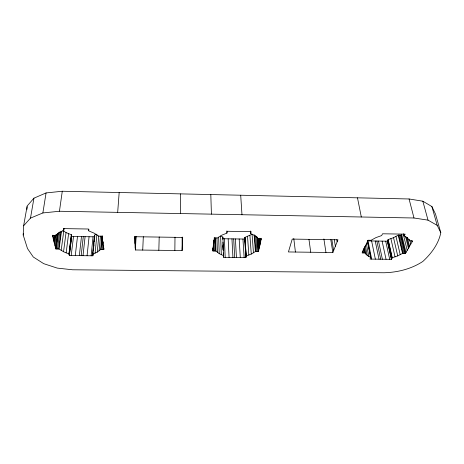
<?xml version="1.0" encoding="UTF-8"?>
<svg xmlns="http://www.w3.org/2000/svg" width="464" height="464" viewBox="0 0 464 464"><rect width="100%" height="100%" fill="white"/><g stroke="black" fill="none" stroke-linecap="round" stroke-linejoin="round"><path stroke-width="0.7" d="M182.114 250.583L182.694 237.435L134.502 236.71L135.372 249.98L182.114 250.583L182.143 237.29M182.398 244.11L182.416 237.058M182.601 239.54L182.607 237.417M180.467 213.556L180.548 193.882M174.858 250.49L174.992 237.185M158.833 250.282L159.204 236.947M23.2 235.033L23.612 225.806L27.161 205.993L33.942 198.169L46.069 192.931L62.28 191.243L409.068 198.975L422.837 201.202L431.891 206.55L435.499 214.066L440.8 232.713C438.526 244.105 431.189 253.762 422.791 261.493C411.266 269.01 397.694 272.403 384.03 272.757L72.523 269.781L57.205 268.088L43.697 263.662L33.286 256.998L27.504 248.588L23.2 235.033L23.449 233.63M142.721 250.073L143.324 236.704M26.993 209.357L27.127 206.666M134.641 238.838L134.757 236.698M134.943 243.443L135.326 236.35M135.239 247.956L135.842 236.663M135.372 249.98L136.085 236.599M117.676 212.361L119.173 192.514M103.35 246.309L103.478 244.888M103.31 249.568L103.681 245.323M62.715 230.504L66.05 232.574L71.34 234.732L68.962 253.831L69.339 255.525L92.957 255.809L92.678 254.115L97.243 252.149L100.624 249.533L103.808 249.574L103.93 248.159M102.213 249.551L102.909 241.767M103.031 244.035L103.223 241.901M100.624 249.533L101.848 236.083M102.092 237.29L102.225 235.857M101.117 249.539L102.335 236.089M99.099 250.914L100.468 236.072M97.243 252.149L98.78 235.909M95.097 253.222L96.866 234.883M92.678 254.115L94.563 235.086L96.935 234.181M92.719 254.382L94.604 235.358M92.817 254.962L93.026 252.851M93.235 250.74L93.513 247.921M93.722 245.81L93.931 243.699M94.14 241.587L94.418 238.769M92.916 255.542L93.055 254.139M93.815 246.396L93.954 244.992M94.302 241.471L94.441 240.068M91.118 255.786L93.032 236.791M87.07 255.739L89.065 236.733M88.746 230.625L88.891 229.228M83.01 255.687L85.092 236.675M81.165 255.67L83.282 236.646M79.321 255.647L81.478 236.617M212.883 250.978L214.403 237.916L217.564 237.962L221.693 235.213L226.919 233.114L227.186 231.269L251.012 231.652L250.653 233.496L255.09 235.735L258.216 238.571L261.342 238.624L258.442 251.563L255.409 251.529L251.268 254.069L246.216 255.977L245.891 257.619L223.439 257.352L223.677 255.705L219.252 253.669L215.951 251.018L212.883 250.978L212.79 248.083M75.261 255.6L77.5 236.559M71.189 255.548L73.515 236.501M69.02 254.098L71.398 235.004M69.148 254.678L71.526 235.608M69.281 255.264L71.647 236.205M69.339 255.525L71.705 236.472L71.34 234.732M68.962 253.831L66.149 252.868L68.597 233.74M66.149 252.868L63.545 251.732L66.05 232.574M63.545 251.732L59.079 248.994L55.837 248.953L52.444 235.474L55.79 235.521L59.067 232.684L63.754 230.521L64.032 228.421M61.173 250.432L63.742 231.24M63.684 230.225L63.875 228.822M58.568 248.988L61.004 231.182M59.079 248.994L61.503 231.188M221.334 254.771L220.586 236.083L222.882 237.046L222.65 238.728L244.656 239.059L244.969 237.382L252.068 234.216L253.466 252.868M57.455 248.977L59.815 231.878M55.581 247.933L57.582 233.659M55.837 248.953L58.029 233.276M56.341 248.959L58.626 232.574M54.433 243.368L55.657 234.761M23.612 225.806L30.491 218.115L42.868 212.947L59.45 211.253L62.28 191.243M55.007 245.659L56.625 234.216M53.314 238.919L53.812 235.445M53.899 241.257L54.694 235.712M54.166 242.312L55.152 235.387M52.716 236.553L52.919 235.161M42.868 212.947L46.069 192.931M30.491 218.115L33.942 198.169M332.856 252.526L337.96 239.778L292.221 239.088L288.428 251.952L332.856 252.526L330.797 239.743M367.407 240.648L370.794 257.491L369.999 259.092L391.367 259.341L392.242 257.752L388.165 239.563L393.53 237.672L398.24 235.155L401.07 235.202L401.592 234.227L405.988 252.503M391.367 259.341L387.324 241.193L388.165 239.563M392.242 257.752L397.729 255.89L402.555 253.425L405.437 253.46L412.635 240.903L409.666 240.857L407.653 238.102L404.173 235.938L405.147 234.152L382.539 233.786L381.652 235.579L375.95 237.609L371.061 240.277L368.056 240.23L362.106 252.903L365.023 252.938L367.268 255.513L370.794 257.491M71.705 236.472L94.83 236.82L94.563 235.086M387.324 241.193L368.004 240.903L371.676 259.109M59.45 211.253L413.987 217.999L428.023 220.145L437.204 225.365L440.8 232.713M431.891 206.55L437.204 225.365M422.837 201.202L428.023 220.145M409.068 198.975L413.987 217.999M411.713 240.538L412.055 241.906M409.782 240.004L410.797 244.11M409.329 239.482L409.666 240.857M407.369 237.417L409.55 246.285M406.481 237.052L408.987 247.271M405.6 236.681L408.424 248.252M403.987 234.274L404.324 235.66M403.668 233.862L404.173 235.938M403.257 234.1L407.201 250.386M401.07 235.202L405.437 253.46M400.623 235.196L404.991 253.454M399.655 235.178L403.999 253.443M398.68 235.167L403.007 253.431M398.24 235.155L402.555 253.425M395.983 236.489L400.241 254.724M393.53 237.672L397.729 255.89M390.914 238.705L395.05 256.905M388.032 239.818L392.103 258.001M387.742 240.381L391.802 258.547M387.452 240.938L391.506 259.098M63.754 230.521L63.324 228.607L88.473 229.019L88.792 230.921L94.296 233.235L98.658 236.17L101.941 236.217L103.808 249.574M385.694 241.17L389.702 259.324M382.098 241.118L386.042 259.283M378.502 241.06L382.377 259.237M376.867 241.036L380.706 259.219M375.225 241.013L379.036 259.196M371.618 240.961L375.359 259.156M367.285 240.903L370.666 257.74M357.483 197.821L361.305 216.995M366.363 243.931L368.88 256.58M365.319 245.659L367.268 255.513M364.455 246.535L365.974 254.295M364.054 247.991L365.023 252.938M363.741 248.692L364.571 252.932M363.016 250.096L363.567 252.921M362.291 251.494L362.564 252.909M336.794 239.743L337.142 241.819M334.231 239.354L335.368 246.245M331.899 239.905L333.633 250.583M323.884 238.931L325.96 252.433M308.966 239.412L310.729 252.242M293.782 238.473L295.417 252.045M260.994 238.258L261.11 239.662M260.31 238.432L260.606 241.93M259.637 238.595L260.101 244.174M259.295 238.218L259.875 245.189M259.016 238.542L259.649 246.198M258.332 238.31L259.156 248.402M257.619 237.638L258.663 250.583M257.288 237.203L258.442 251.563M256.766 236.478L257.972 251.558M255.681 235.741L256.928 251.546M254.597 235.01L255.884 251.534M254.133 235.004L255.409 251.529M250.728 231.159L250.833 232.574M250.548 231.084L250.705 233.206M250.496 231.374L250.653 233.496M249.916 235.439L251.268 254.069M247.538 236.495L248.837 255.107M244.969 237.382L246.216 255.977M244.922 237.643L246.164 256.238M244.812 238.223L246.053 256.801M244.708 238.798L245.891 257.619M240.7 195.222L241.976 214.728M242.945 239.035L244.145 257.601M239.175 238.977L240.294 257.555M235.399 238.919L236.443 257.508M233.682 238.896L234.691 257.485M231.959 238.867L232.934 257.468M228.172 238.815L229.071 257.421M226.815 230.985L226.919 233.114M224.379 238.757L225.197 257.375M222.882 237.046L223.636 255.966M222.766 237.887L222.824 239.325M222.946 242.191L223.283 250.079M223.404 252.944L223.555 256.528M222.958 244.917L223.172 249.934M223.416 255.664L223.474 257.097M222.952 245.891L223.138 250.189M218.625 237.11L219.252 253.669M216.926 237.986L217.442 252.41M215.505 238.009L215.951 251.018M215.029 238.003L215.47 251.012M214.235 237.551L214.281 238.96M214.061 240.155L214.414 251.001M213.968 239.842L214.014 241.251M213.66 240.712L213.753 243.519M213.469 244.157L213.515 245.56M213.202 245.926L213.359 250.983M212.93 247.811L212.999 249.986M210.813 194.555L211.416 214.148"/></g></svg>
